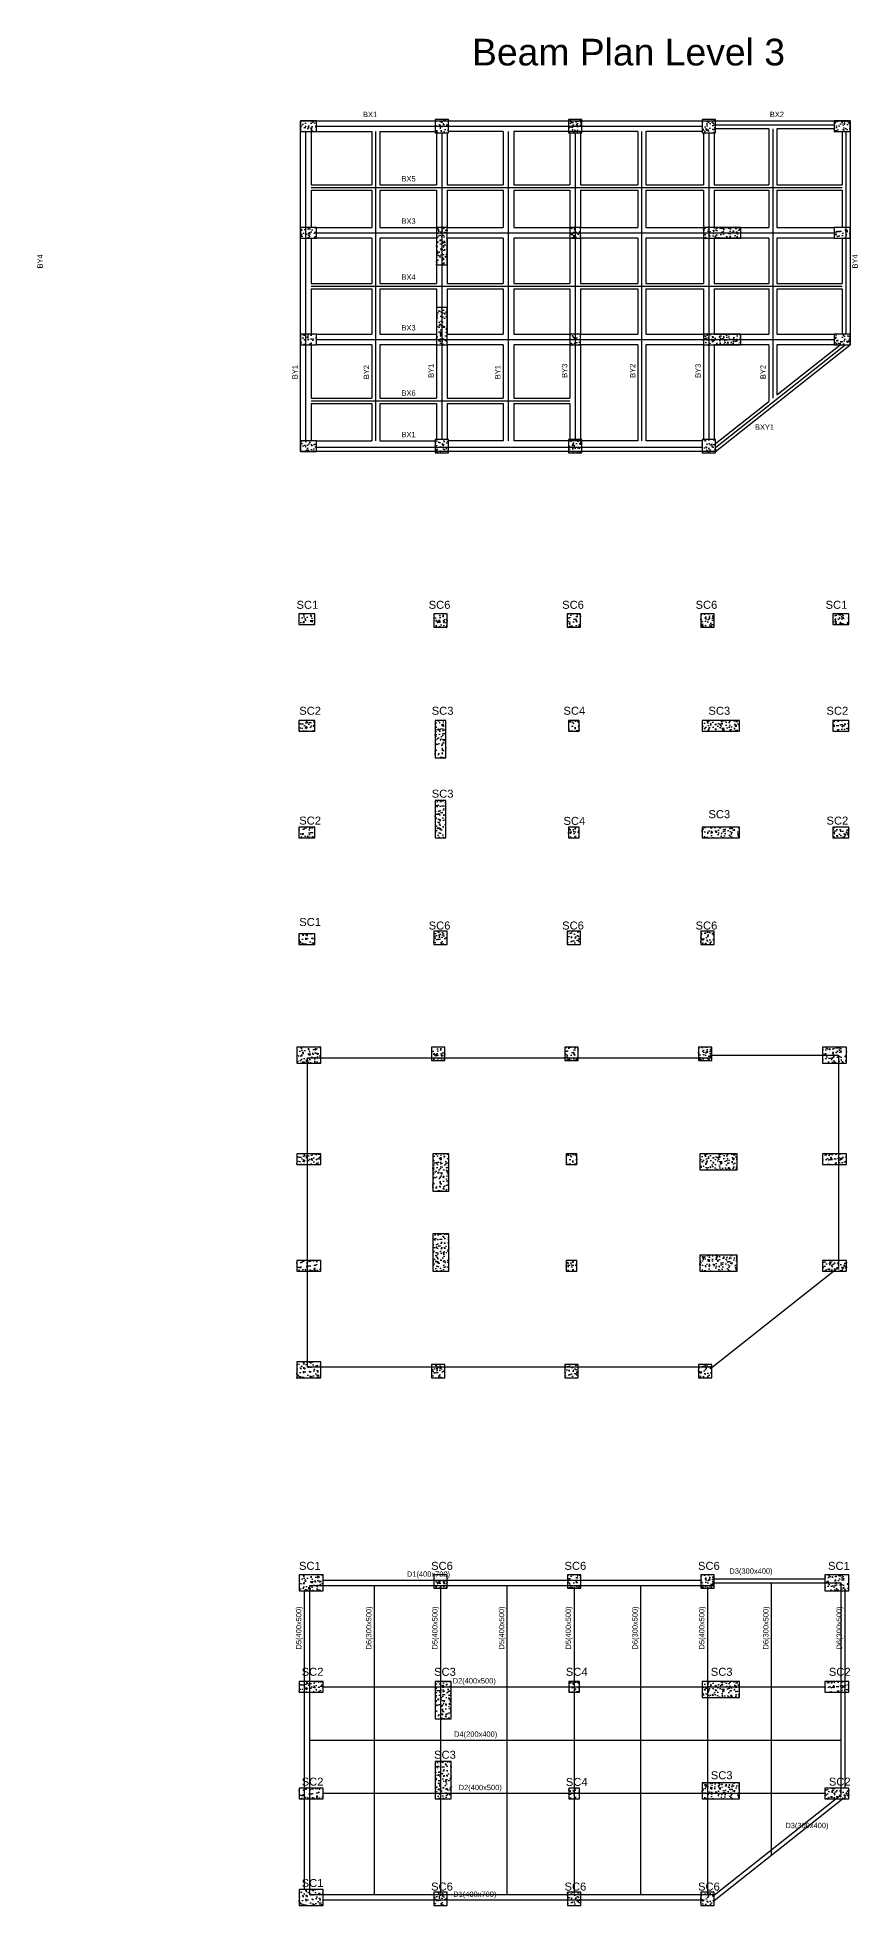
# Model space of a CAD drawing. Header units: millimetres. Extents: x -54801 to 153204, y -83013 to 16720.
# Drawn here: x 52678 to 83407, y -53320 to 16720 of the extents above; entities that cross this region are included whole.
import ezdxf

# ---------------------------------------------------------------- set-up
doc = ezdxf.new("R2010")
doc.units = ezdxf.units.MM
for name, color, linetype in [('BeamCenterLine', 6, 'Continuous'), ('Column', 1, 'Continuous'), ('Floor', 254, 'Continuous'), ('Text', 2, 'Continuous')]:
    doc.layers.add(name, color=color, linetype=linetype)
doc.styles.get("Standard").update_dxf_attribs({"font": 'arial.ttf'})
pattern_1 = [(50, (0, 0), (358.63, -31.376), [37.5, -412.5]), (355, (0, 0), (-69.3757, 376.096), [30, -330]), (100.4514, (29.9, -2.6), (289.2544, 344.72), [31.87, -350.571]), (46.1842, (0, 100), (533.621, -82.76), [56.25, -618.75]), (96.6356, (44.47, 93.1), (467.331, 487.059), [47.805, -525.857]), (351.1842, (0, 100), (467.331, 487.059), [45, -495]), (21, (50, 75), (298.4535, -201.3094), [37.5, -412.5]), (326, (50, 75), (121.6577, 362.575), [30, -330]), (71.4514, (74.87, 58.22), (420.111, 161.2656), [31.87, -350.571]), (37.5, (0, 0), (6.0799, 166.4469), [0, -326, 0, -335, 0, -331.25]), (7.5, (0, 0), (131.5348, 197.2059), [0, -191, 0, -318.5, 0, -126.25]), (327.5, (-111.5, 0), (266.9112, -11.2774), [0, -125, 0, -390, 0, -517.5]), (317.5, (-161.5, 0), (291.593, 50.0525), [0, -162.5, 0, -259, 0, -367.5])]
pattern_2 = [(50, (62478.42, -17291.28), (358.63, -31.376), [37.5, -412.5]), (355, (62478.42, -17291.28), (-69.3757, 376.096), [30, -330]), (100.4514, (62508.3, -17293.9), (289.2544, 344.72), [31.87, -350.571]), (46.1842, (62478.42, -17191.3), (533.621, -82.76), [56.25, -618.75]), (96.6356, (62522.9, -17198.2), (467.331, 487.059), [47.805, -525.857]), (351.1842, (62478.4, -17191.3), (467.331, 487.059), [45, -495]), (21, (62528.42, -17216.28), (298.4535, -201.3094), [37.5, -412.5]), (326, (62528.42, -17216.28), (121.6577, 362.575), [30, -330]), (71.4514, (62553.3, -17233.05), (420.111, 161.2656), [31.87, -350.571]), (37.5, (62478.42, -17291.28), (6.0799, 166.4469), [0, -326, 0, -335, 0, -331.25]), (7.5, (62478.42, -17291.28), (131.5348, 197.2059), [0, -191, 0, -318.5, 0, -126.25]), (327.5, (62366.92, -17291.28), (266.9112, -11.2774), [0, -125, 0, -390, 0, -517.5]), (317.5, (62316.92, -17291.28), (291.593, 50.0525), [0, -162.5, 0, -259, 0, -367.5])]
pattern_3 = [(50, (62478.42, -17341.28), (358.63, -31.376), [37.5, -412.5]), (355, (62478.42, -17341.28), (-69.376, 376.096), [30, -330]), (100.4514, (62508.3, -17343.9), (289.2544, 344.72), [31.87, -350.571]), (46.1842, (62478.42, -17241.3), (533.621, -82.76), [56.25, -618.75]), (96.6356, (62522.9, -17248.2), (467.331, 487.059), [47.805, -525.857]), (351.1842, (62478.4, -17241.3), (467.331, 487.06), [45, -495]), (21, (62528.42, -17266.28), (298.4535, -201.3094), [37.5, -412.5]), (326, (62528.42, -17266.28), (121.658, 362.575), [30, -330]), (71.4514, (62553.3, -17283.05), (420.111, 161.2656), [31.87, -350.571]), (37.5, (62478.42, -17341.28), (6.0799, 166.4469), [0, -326, 0, -335, 0, -331.25]), (7.5, (62478.42, -17341.28), (131.5348, 197.2059), [0, -191, 0, -318.5, 0, -126.25]), (327.5, (62366.92, -17341.28), (266.9112, -11.2774), [0, -125, 0, -390, 0, -517.5]), (317.5, (62316.92, -17341.28), (291.593, 50.0525), [0, -162.5, 0, -259, 0, -367.5])]
pattern_4 = [(50, (62478.42, -17241.28), (358.63, -31.376), [37.5, -412.5]), (355, (62478.42, -17241.28), (-69.376, 376.096), [30, -330]), (100.4514, (62508.3, -17243.9), (289.2544, 344.72), [31.87, -350.571]), (46.1842, (62478.42, -17141.3), (533.621, -82.76), [56.25, -618.75]), (96.6356, (62522.9, -17148.2), (467.331, 487.06), [47.805, -525.857]), (351.184, (62478.4, -17141.3), (467.33, 487.06), [45, -495]), (21, (62528.42, -17166.28), (298.4535, -201.3094), [37.5, -412.5]), (326, (62528.42, -17166.28), (121.658, 362.575), [30, -330]), (71.4514, (62553.3, -17183.05), (420.111, 161.2656), [31.87, -350.571]), (37.5, (62478.42, -17241.28), (6.0799, 166.4469), [0, -326, 0, -335, 0, -331.25]), (7.5, (62478.42, -17241.28), (131.5348, 197.2059), [0, -191, 0, -318.5, 0, -126.25]), (327.5, (62366.92, -17241.28), (266.9112, -11.2774), [0, -125, 0, -390, 0, -517.5]), (317.5, (62316.92, -17241.28), (291.593, 50.0525), [0, -162.5, 0, -259, 0, -367.5])]
pattern_5 = [(50, (62392.97, -33535.94), (358.63, -31.376), [37.5, -412.5]), (355, (62392.97, -33535.94), (-69.3757, 376.096), [30, -330]), (100.4514, (62422.85, -33538.56), (289.2544, 344.72), [31.87, -350.571]), (46.1842, (62392.97, -33435.94), (533.621, -82.76), [56.25, -618.75]), (96.6356, (62437.44, -33442.84), (467.331, 487.059), [47.805, -525.857]), (351.1842, (62392.97, -33435.94), (467.331, 487.059), [45, -495]), (21, (62442.97, -33460.94), (298.4535, -201.3094), [37.5, -412.5]), (326, (62442.97, -33460.94), (121.6577, 362.575), [30, -330]), (71.4514, (62467.84, -33477.72), (420.111, 161.2656), [31.87, -350.571]), (37.5, (62392.97, -33535.94), (6.0799, 166.4469), [0, -326, 0, -335, 0, -331.25]), (7.5, (62392.97, -33535.94), (131.5348, 197.2059), [0, -191, 0, -318.5, 0, -126.25]), (327.5, (62281.47, -33535.94), (266.9112, -11.2774), [0, -125, 0, -390, 0, -517.5]), (317.5, (62231.47, -33535.94), (291.593, 50.0525), [0, -162.5, 0, -259, 0, -367.5])]
pattern_6 = [(50, (62392.97, -33585.94), (358.63, -31.376), [37.5, -412.5]), (355, (62392.97, -33585.94), (-69.376, 376.096), [30, -330]), (100.4514, (62422.85, -33588.56), (289.2544, 344.72), [31.87, -350.571]), (46.1842, (62392.97, -33485.94), (533.621, -82.76), [56.25, -618.75]), (96.6356, (62437.44, -33492.84), (467.331, 487.059), [47.805, -525.857]), (351.1842, (62392.97, -33485.94), (467.331, 487.06), [45, -495]), (21, (62442.97, -33510.94), (298.4535, -201.3094), [37.5, -412.5]), (326, (62442.97, -33510.94), (121.658, 362.575), [30, -330]), (71.4514, (62467.84, -33527.72), (420.111, 161.2656), [31.87, -350.571]), (37.5, (62392.97, -33585.94), (6.0799, 166.4469), [0, -326, 0, -335, 0, -331.25]), (7.5, (62392.97, -33585.94), (131.5348, 197.2059), [0, -191, 0, -318.5, 0, -126.25]), (327.5, (62281.47, -33585.94), (266.9112, -11.2774), [0, -125, 0, -390, 0, -517.5]), (317.5, (62231.47, -33585.94), (291.593, 50.0525), [0, -162.5, 0, -259, 0, -367.5])]
pattern_7 = [(50, (62392.97, -33485.94), (358.63, -31.376), [37.5, -412.5]), (355, (62392.97, -33485.94), (-69.376, 376.096), [30, -330]), (100.4514, (62422.85, -33488.56), (289.2544, 344.72), [31.87, -350.571]), (46.1842, (62392.97, -33385.94), (533.621, -82.76), [56.25, -618.75]), (96.6356, (62437.44, -33392.84), (467.331, 487.06), [47.805, -525.857]), (351.184, (62392.97, -33385.94), (467.33, 487.06), [45, -495]), (21, (62442.97, -33410.94), (298.4535, -201.3094), [37.5, -412.5]), (326, (62442.97, -33410.94), (121.658, 362.575), [30, -330]), (71.4514, (62467.84, -33427.72), (420.111, 161.2656), [31.87, -350.571]), (37.5, (62392.97, -33485.94), (6.0799, 166.4469), [0, -326, 0, -335, 0, -331.25]), (7.5, (62392.97, -33485.94), (131.5348, 197.2059), [0, -191, 0, -318.5, 0, -126.25]), (327.5, (62281.47, -33485.94), (266.9112, -11.2774), [0, -125, 0, -390, 0, -517.5]), (317.5, (62231.47, -33485.94), (291.593, 50.0525), [0, -162.5, 0, -259, 0, -367.5])]
pattern_8 = [(50, (62483.27, -53320.3), (358.63, -31.376), [37.5, -412.5]), (355, (62483.27, -53320.3), (-69.3757, 376.096), [30, -330]), (100.4514, (62513.15, -53322.92), (289.2544, 344.72), [31.87, -350.571]), (46.1842, (62483.27, -53220.3), (533.621, -82.76), [56.25, -618.75]), (96.6356, (62527.73, -53227.2), (467.331, 487.059), [47.805, -525.857]), (351.1842, (62483.27, -53220.3), (467.331, 487.059), [45, -495]), (21, (62533.27, -53245.3), (298.4535, -201.3094), [37.5, -412.5]), (326, (62533.27, -53245.3), (121.6577, 362.575), [30, -330]), (71.4514, (62558.14, -53262.08), (420.111, 161.2656), [31.87, -350.571]), (37.5, (62483.27, -53320.3), (6.0799, 166.4469), [0, -326, 0, -335, 0, -331.25]), (7.5, (62483.27, -53320.3), (131.5348, 197.2059), [0, -191, 0, -318.5, 0, -126.25]), (327.5, (62371.77, -53320.3), (266.9112, -11.2774), [0, -125, 0, -390, 0, -517.5]), (317.5, (62321.77, -53320.3), (291.593, 50.0525), [0, -162.5, 0, -259, 0, -367.5])]
pattern_9 = [(50, (62483.27, -53370.3), (358.63, -31.376), [37.5, -412.5]), (355, (62483.27, -53370.3), (-69.376, 376.096), [30, -330]), (100.4514, (62513.15, -53372.92), (289.2544, 344.72), [31.87, -350.571]), (46.1842, (62483.27, -53270.3), (533.621, -82.76), [56.25, -618.75]), (96.6356, (62527.73, -53277.2), (467.331, 487.059), [47.805, -525.857]), (351.1842, (62483.27, -53270.3), (467.331, 487.06), [45, -495]), (21, (62533.27, -53295.3), (298.4535, -201.3094), [37.5, -412.5]), (326, (62533.27, -53295.3), (121.658, 362.575), [30, -330]), (71.4514, (62558.14, -53312.08), (420.111, 161.2656), [31.87, -350.571]), (37.5, (62483.27, -53370.3), (6.0799, 166.4469), [0, -326, 0, -335, 0, -331.25]), (7.5, (62483.27, -53370.3), (131.5348, 197.2059), [0, -191, 0, -318.5, 0, -126.25]), (327.5, (62371.77, -53370.3), (266.9112, -11.2774), [0, -125, 0, -390, 0, -517.5]), (317.5, (62321.77, -53370.3), (291.593, 50.0525), [0, -162.5, 0, -259, 0, -367.5])]
pattern_10 = [(50, (62483.27, -53270.3), (358.63, -31.376), [37.5, -412.5]), (355, (62483.27, -53270.3), (-69.376, 376.096), [30, -330]), (100.4514, (62513.15, -53272.92), (289.2544, 344.72), [31.87, -350.571]), (46.1842, (62483.27, -53170.3), (533.621, -82.76), [56.25, -618.75]), (96.6356, (62527.73, -53177.2), (467.331, 487.06), [47.805, -525.857]), (351.184, (62483.27, -53170.3), (467.33, 487.06), [45, -495]), (21, (62533.27, -53195.3), (298.4535, -201.3094), [37.5, -412.5]), (326, (62533.27, -53195.3), (121.658, 362.575), [30, -330]), (71.4514, (62558.14, -53212.08), (420.111, 161.2656), [31.87, -350.571]), (37.5, (62483.27, -53270.3), (6.0799, 166.4469), [0, -326, 0, -335, 0, -331.25]), (7.5, (62483.27, -53270.3), (131.5348, 197.2059), [0, -191, 0, -318.5, 0, -126.25]), (327.5, (62371.77, -53270.3), (266.9112, -11.2774), [0, -125, 0, -390, 0, -517.5]), (317.5, (62321.77, -53270.3), (291.593, 50.0525), [0, -162.5, 0, -259, 0, -367.5])]

# ---------------------------------------------------------------- blocks, each defined once
blk = doc.blocks.new('ColumnPlanLevel3')
at = {"layer": 'Column'}
h = blk.add_hatch(dxfattribs=at)
h.set_pattern_fill('AR-CONC', color=256, scale=50)
h.set_pattern_definition(pattern_1)
h.paths.add_polyline_path([(600, 12400), (0, 12400), (0, 12000), (600, 12000)])
h = blk.add_hatch(dxfattribs=at)
h.set_pattern_fill('AR-CONC', color=256, scale=50)
h.set_pattern_definition(pattern_1)
h.paths.add_polyline_path([(5550, 12450), (5050, 12450), (5050, 11950), (5550, 11950)])
h = blk.add_hatch(dxfattribs=at)
h.set_pattern_fill('AR-CONC', color=256, scale=50)
h.set_pattern_definition(pattern_1)
h.paths.add_polyline_path([(10550, 12450), (10050, 12450), (10050, 11950), (10550, 11950)])
h = blk.add_hatch(dxfattribs=at)
h.set_pattern_fill('AR-CONC', color=256, scale=50)
h.set_pattern_definition(pattern_1)
h.paths.add_polyline_path([(15550, 12450), (15050, 12450), (15050, 11950), (15550, 11950)])
h = blk.add_hatch(dxfattribs=at)
h.set_pattern_fill('AR-CONC', color=256, scale=50)
h.set_pattern_definition(pattern_1)
h.paths.add_polyline_path([(20600, 12400), (20000, 12400), (20000, 12000), (20600, 12000)])
h = blk.add_hatch(dxfattribs=at)
h.set_pattern_fill('AR-CONC', color=256, scale=50)
h.set_pattern_definition(pattern_1)
h.paths.add_polyline_path([(600, 8400), (0, 8400), (0, 8000), (600, 8000)])
h = blk.add_hatch(dxfattribs=at)
h.set_pattern_fill('AR-CONC', color=256, scale=50)
h.set_pattern_definition(pattern_1)
h.paths.add_polyline_path([(5500, 8400), (5100, 8400), (5100, 7000), (5500, 7000)])
h = blk.add_hatch(dxfattribs=at)
h.set_pattern_fill('AR-CONC', color=256, scale=50)
h.set_pattern_definition(pattern_1)
h.paths.add_polyline_path([(10500, 8400), (10100, 8400), (10100, 8000), (10500, 8000)])
h = blk.add_hatch(dxfattribs=at)
h.set_pattern_fill('AR-CONC', color=256, scale=50)
h.set_pattern_definition(pattern_1)
h.paths.add_polyline_path([(16500, 8400), (15100, 8400), (15100, 8000), (16500, 8000)])
h = blk.add_hatch(dxfattribs=at)
h.set_pattern_fill('AR-CONC', color=256, scale=50)
h.set_pattern_definition(pattern_1)
h.paths.add_polyline_path([(20600, 8400), (20000, 8400), (20000, 8000), (20600, 8000)])
h = blk.add_hatch(dxfattribs=at)
h.set_pattern_fill('AR-CONC', color=256, scale=50)
h.set_pattern_definition(pattern_1)
h.paths.add_polyline_path([(5500, 5400), (5100, 5400), (5100, 4000), (5500, 4000)])
h = blk.add_hatch(dxfattribs=at)
h.set_pattern_fill('AR-CONC', color=256, scale=50)
h.set_pattern_definition(pattern_1)
h.paths.add_polyline_path([(600, 4400), (0, 4400), (0, 4000), (600, 4000)])
h = blk.add_hatch(dxfattribs=at)
h.set_pattern_fill('AR-CONC', color=256, scale=50)
h.set_pattern_definition(pattern_1)
h.paths.add_polyline_path([(10500, 4400), (10100, 4400), (10100, 4000), (10500, 4000)])
h = blk.add_hatch(dxfattribs=at)
h.set_pattern_fill('AR-CONC', color=256, scale=50)
h.set_pattern_definition(pattern_1)
h.paths.add_polyline_path([(16500, 4400), (15100, 4400), (15100, 4000), (16500, 4000)])
h = blk.add_hatch(dxfattribs=at)
h.set_pattern_fill('AR-CONC', color=256, scale=50)
h.set_pattern_definition(pattern_1)
h.paths.add_polyline_path([(20600, 4400), (20000, 4400), (20000, 4000), (20600, 4000)])
h = blk.add_hatch(dxfattribs=at)
h.set_pattern_fill('AR-CONC', color=256, scale=50)
h.set_pattern_definition(pattern_1)
h.paths.add_polyline_path([(600, 400), (0, 400), (0, 0), (600, 0)])
h = blk.add_hatch(dxfattribs=at)
h.set_pattern_fill('AR-CONC', color=256, scale=50)
h.set_pattern_definition(pattern_1)
h.paths.add_polyline_path([(5550, 450), (5050, 450), (5050, -50), (5550, -50)])
h = blk.add_hatch(dxfattribs=at)
h.set_pattern_fill('AR-CONC', color=256, scale=50)
h.set_pattern_definition(pattern_1)
h.paths.add_polyline_path([(10550, 450), (10050, 450), (10050, -50), (10550, -50)])
h = blk.add_hatch(dxfattribs=at)
h.set_pattern_fill('AR-CONC', color=256, scale=50)
h.set_pattern_definition(pattern_1)
h.paths.add_polyline_path([(15550, 450), (15050, 450), (15050, -50), (15550, -50)])
for points in [[(0, 12000), (600, 12000), (600, 12400), (0, 12400)], [(5050, 11950), (5550, 11950), (5550, 12450), (5050, 12450)], [(10050, 11950), (10550, 11950), (10550, 12450), (10050, 12450)], [(15050, 11950), (15550, 11950), (15550, 12450), (15050, 12450)], [(20000, 12000), (20600, 12000), (20600, 12400), (20000, 12400)], [(0, 8000), (600, 8000), (600, 8400), (0, 8400)], [(5100, 7000), (5500, 7000), (5500, 8400), (5100, 8400)], [(10100, 8000), (10500, 8000), (10500, 8400), (10100, 8400)], [(15100, 8000), (16500, 8000), (16500, 8400), (15100, 8400)], [(20000, 8000), (20600, 8000), (20600, 8400), (20000, 8400)], [(5100, 4000), (5500, 4000), (5500, 5400), (5100, 5400)], [(0, 4000), (600, 4000), (600, 4400), (0, 4400)], [(10100, 4000), (10500, 4000), (10500, 4400), (10100, 4400)], [(15100, 4000), (16500, 4000), (16500, 4400), (15100, 4400)], [(20000, 4000), (20600, 4000), (20600, 4400), (20000, 4400)], [(0, 0), (600, 0), (600, 400), (0, 400)], [(5050, -50), (5550, -50), (5550, 450), (5050, 450)], [(10050, -50), (10550, -50), (10550, 450), (10050, 450)], [(15050, -50), (15550, -50), (15550, 450), (15050, 450)]]:
    blk.add_lwpolyline(points, close=True, dxfattribs=at)
blk = doc.blocks.new('BeamPlanLevel3')
at = {"layer": 'Floor'}
for p, q in [((0, 12400), (20600, 12400)), ((0, 0), (0, 12400)), ((400, 12000), (400, 10000)), ((600, 12000), (2675, 12000)), ((2675, 12000), (2675, 10000)), ((2975, 12000), (5050, 12000)), ((2975, 12000), (2975, 10000)), ((5100, 11950), (5100, 10000)), ((5500, 11950), (5500, 10000)), ((7600, 12000), (5550, 12000)), ((7600, 12000), (7600, 10000)), ((12650, 12000), (8000, 12000)), ((8000, 12000), (8000, 10000)), ((10100, 11950), (10100, 10000)), ((10500, 11950), (10500, 10000)), ((12650, 12000), (12650, 10000)), ((15050, 12000), (12950, 12000)), ((12950, 12000), (12950, 10000)), ((15100, 11950), (15100, 10000)), ((15500, 11950), (15500, 10000)), ((17550, 12100), (15550, 12100)), ((17550, 12100), (17550, 10000)), ((20000, 12100), (17850, 12100)), ((17850, 12100), (17850, 10000)), ((20300, 12000), (20300, 10000)), ((20600, 12400), (20600, 4000)), ((400, 10000), (2675, 10000)), ((2975, 10000), (5100, 10000)), ((5500, 10000), (7600, 10000)), ((8000, 10000), (10100, 10000)), ((10500, 10000), (12650, 10000)), ((12950, 10000), (15100, 10000)), ((15500, 10000), (17550, 10000)), ((17850, 10000), (20300, 10000)), ((400, 9800), (400, 8400)), ((400, 9800), (2675, 9800)), ((2675, 9800), (2675, 8400)), ((2975, 9800), (2975, 8400)), ((2975, 9800), (5100, 9800)), ((5100, 9800), (5100, 8400)), ((5500, 9800), (5500, 8400)), ((5500, 9800), (7600, 9800)), ((7600, 9800), (7600, 8400)), ((8000, 9800), (8000, 8400)), ((8000, 9800), (10100, 9800)), ((10100, 9800), (10100, 8400)), ((10500, 9800), (10500, 8400)), ((10500, 9800), (12650, 9800)), ((12650, 9800), (12650, 8400)), ((12950, 9800), (12950, 8400)), ((12950, 9800), (15100, 9800)), ((15100, 9800), (15100, 8400)), ((15500, 9800), (15500, 8400)), ((15500, 9800), (17550, 9800)), ((17550, 9800), (17550, 8400)), ((17850, 9800), (17850, 8400)), ((17850, 9800), (20300, 9800)), ((20300, 9800), (20300, 8400)), ((400, 8000), (400, 6300)), ((600, 8400), (2675, 8400)), ((2675, 8000), (600, 8000)), ((2675, 8000), (2675, 6300)), ((2975, 8400), (5100, 8400)), ((5100, 8000), (2975, 8000)), ((2975, 8000), (2975, 6300)), ((5100, 8000), (5100, 6300)), ((5500, 8400), (7600, 8400)), ((7600, 8000), (5500, 8000)), ((5500, 8000), (5500, 6300)), ((7600, 8000), (7600, 6300)), ((8000, 8400), (10100, 8400)), ((10100, 8000), (8000, 8000)), ((8000, 8000), (8000, 6300)), ((10100, 8000), (10100, 6300)), ((10500, 8400), (12650, 8400)), ((12650, 8000), (10500, 8000)), ((10500, 8000), (10500, 6300)), ((12650, 8000), (12650, 6300)), ((12950, 8400), (15100, 8400)), ((15100, 8000), (12950, 8000)), ((12950, 8000), (12950, 6300)), ((15100, 8000), (15100, 6300)), ((15500, 8400), (17550, 8400)), ((17550, 8000), (15500, 8000)), ((15500, 8000), (15500, 6300)), ((17550, 8000), (17550, 6300)), ((17850, 8400), (20000, 8400)), ((20000, 8000), (17850, 8000)), ((17850, 8000), (17850, 6300)), ((20300, 8000), (20300, 6300)), ((400, 6300), (2675, 6300)), ((400, 6100), (400, 4400)), ((400, 6100), (2675, 6100)), ((2675, 6100), (2675, 4400)), ((2975, 6300), (5100, 6300)), ((2975, 6100), (2975, 4400)), ((2975, 6100), (5100, 6100)), ((5100, 6100), (5100, 4400)), ((5500, 6300), (7600, 6300)), ((5500, 6100), (5500, 4400)), ((5500, 6100), (7600, 6100)), ((7600, 6100), (7600, 4400)), ((8000, 6300), (10100, 6300)), ((8000, 6100), (8000, 4400)), ((8000, 6100), (10100, 6100)), ((10100, 6100), (10100, 4400)), ((10500, 6300), (12650, 6300)), ((10500, 6100), (10500, 4400)), ((10500, 6100), (12650, 6100)), ((12650, 6100), (12650, 4400)), ((12950, 6300), (15100, 6300)), ((12950, 6100), (12950, 4400)), ((12950, 6100), (15100, 6100)), ((15100, 6100), (15100, 4400)), ((15500, 6300), (17550, 6300)), ((15500, 6100), (15500, 4400)), ((15500, 6100), (17550, 6100)), ((17550, 6100), (17550, 4400)), ((17850, 6300), (20300, 6300)), ((17850, 6100), (17850, 4400)), ((17850, 6100), (20300, 6100)), ((20300, 6100), (20300, 4400)), ((600, 4400), (2675, 4400)), ((2975, 4400), (5100, 4400)), ((5500, 4400), (7600, 4400)), ((8000, 4400), (10100, 4400)), ((10500, 4400), (12650, 4400)), ((12950, 4400), (15100, 4400)), ((15500, 4400), (17550, 4400)), ((17850, 4400), (20000, 4400)), ((400, 4000), (400, 2000)), ((2675, 4000), (600, 4000)), ((2675, 4000), (2675, 2000)), ((5100, 4000), (2975, 4000)), ((2975, 4000), (2975, 2000)), ((5100, 4000), (5100, 2000)), ((7600, 4000), (5500, 4000)), ((5500, 4000), (5500, 2000)), ((7600, 4000), (7600, 2000)), ((10100, 4000), (8000, 4000)), ((8000, 4000), (8000, 2000)), ((10100, 4000), (10100, 2000)), ((12650, 4000), (10500, 4000)), ((10500, 4000), (10500, 450)), ((12650, 4000), (12650, 400)), ((15100, 4000), (12950, 4000)), ((12950, 4000), (12950, 400)), ((15100, 4000), (15100, 450)), ((17550, 4000), (15500, 4000)), ((15500, 4000), (15500, 450)), ((15550, 0), (20600, 4000)), ((17550, 4000), (17550, 1884)), ((20000, 4000), (17850, 4000)), ((17850, 4000), (17850, 2122)), ((17850, 2122), (20221, 4000)), ((400, 2000), (2675, 2000)), ((400, 1800), (400, 400)), ((400, 1800), (2675, 1800)), ((2675, 1800), (2675, 400)), ((2975, 2000), (5100, 2000)), ((2975, 1800), (2975, 400)), ((2975, 1800), (5100, 1800)), ((5100, 1800), (5100, 450)), ((5500, 2000), (7600, 2000)), ((5500, 1800), (5500, 450)), ((5500, 1800), (7600, 1800)), ((7600, 1800), (7600, 400)), ((8000, 2000), (10100, 2000)), ((8000, 1800), (8000, 400)), ((8000, 1800), (10100, 1800)), ((10100, 1800), (10100, 450)), ((15550, 300), (17550, 1884)), ((15550, 0), (0, 0)), ((600, 400), (2675, 400)), ((2975, 400), (5050, 400)), ((7600, 400), (5550, 400)), ((12650, 400), (8000, 400)), ((15050, 400), (12950, 400))]:
    blk.add_line(p, q, dxfattribs=at)

msp = doc.modelspace()

# ---------------------------------------------------------------- hatches: boundary and pattern name
at = {"layer": 'Column'}
h = msp.add_hatch(dxfattribs=at)
h.set_pattern_fill('AR-CONC', color=256, scale=50)
h.set_pattern_definition(pattern_2)
h.paths.add_polyline_path([(63078, -4891), (62478, -4891), (62478, -5291), (63078, -5291)])
h = msp.add_hatch(dxfattribs=at)
h.set_pattern_fill('AR-CONC', color=256, scale=50)
h.set_pattern_definition(pattern_3)
h.paths.add_polyline_path([(68028, -4891), (67528, -4891), (67528, -5391), (68028, -5391)])
h = msp.add_hatch(dxfattribs=at)
h.set_pattern_fill('AR-CONC', color=256, scale=50)
h.set_pattern_definition(pattern_3)
h.paths.add_polyline_path([(73028, -4891), (72528, -4891), (72528, -5391), (73028, -5391)])
h = msp.add_hatch(dxfattribs=at)
h.set_pattern_fill('AR-CONC', color=256, scale=50)
h.set_pattern_definition(pattern_3)
h.paths.add_polyline_path([(77528, -5391), (78028, -5391), (78028, -4891), (77528, -4891)])
h = msp.add_hatch(dxfattribs=at)
h.set_pattern_fill('AR-CONC', color=256, scale=50)
h.set_pattern_definition(pattern_2)
h.paths.add_polyline_path([(83078, -4891), (82478, -4891), (82478, -5291), (83078, -5291)])
h = msp.add_hatch(dxfattribs=at)
h.set_pattern_fill('AR-CONC', color=256, scale=50)
h.set_pattern_definition(pattern_2)
h.paths.add_polyline_path([(63078, -8891), (62478, -8891), (62478, -9291), (63078, -9291)])
h = msp.add_hatch(dxfattribs=at)
h.set_pattern_fill('AR-CONC', color=256, scale=50)
h.set_pattern_definition(pattern_2)
h.paths.add_polyline_path([(67978, -8891), (67578, -8891), (67578, -10291), (67978, -10291)])
h = msp.add_hatch(dxfattribs=at)
h.set_pattern_fill('AR-CONC', color=256, scale=50)
h.set_pattern_definition(pattern_2)
h.paths.add_polyline_path([(72978, -8891), (72578, -8891), (72578, -9291), (72978, -9291)])
h = msp.add_hatch(dxfattribs=at)
h.set_pattern_fill('AR-CONC', color=256, scale=50)
h.set_pattern_definition(pattern_2)
h.paths.add_polyline_path([(78978, -8891), (77578, -8891), (77578, -9291), (78978, -9291)])
h = msp.add_hatch(dxfattribs=at)
h.set_pattern_fill('AR-CONC', color=256, scale=50)
h.set_pattern_definition(pattern_2)
h.paths.add_polyline_path([(83078, -8891), (82478, -8891), (82478, -9291), (83078, -9291)])
h = msp.add_hatch(dxfattribs=at)
h.set_pattern_fill('AR-CONC', color=256, scale=50)
h.set_pattern_definition(pattern_2)
h.paths.add_polyline_path([(67978, -11891), (67578, -11891), (67578, -13291), (67978, -13291)])
h = msp.add_hatch(dxfattribs=at)
h.set_pattern_fill('AR-CONC', color=256, scale=50)
h.set_pattern_definition(pattern_2)
h.paths.add_polyline_path([(63078, -12891), (62478, -12891), (62478, -13291), (63078, -13291)])
h = msp.add_hatch(dxfattribs=at)
h.set_pattern_fill('AR-CONC', color=256, scale=50)
h.set_pattern_definition(pattern_2)
h.paths.add_polyline_path([(72978, -12891), (72578, -12891), (72578, -13291), (72978, -13291)])
h = msp.add_hatch(dxfattribs=at)
h.set_pattern_fill('AR-CONC', color=256, scale=50)
h.set_pattern_definition(pattern_2)
h.paths.add_polyline_path([(78978, -12891), (77578, -12891), (77578, -13291), (78978, -13291)])
h = msp.add_hatch(dxfattribs=at)
h.set_pattern_fill('AR-CONC', color=256, scale=50)
h.set_pattern_definition(pattern_2)
h.paths.add_polyline_path([(83078, -12891), (82478, -12891), (82478, -13291), (83078, -13291)])
h = msp.add_hatch(dxfattribs=at)
h.set_pattern_fill('AR-CONC', color=256, scale=50)
h.set_pattern_definition(pattern_4)
h.paths.add_polyline_path([(67528, -17291), (68028, -17291), (68028, -16791), (67528, -16791)])
h = msp.add_hatch(dxfattribs=at)
h.set_pattern_fill('AR-CONC', color=256, scale=50)
h.set_pattern_definition(pattern_4)
h.paths.add_polyline_path([(72528, -17291), (73028, -17291), (73028, -16791), (72528, -16791)])
h = msp.add_hatch(dxfattribs=at)
h.set_pattern_fill('AR-CONC', color=256, scale=50)
h.set_pattern_definition(pattern_4)
h.paths.add_polyline_path([(77528, -17291), (78028, -17291), (78028, -16791), (77528, -16791)])
h = msp.add_hatch(dxfattribs=at)
h.set_pattern_fill('AR-CONC', color=256, scale=50)
h.set_pattern_definition(pattern_2)
h.paths.add_polyline_path([(63078, -16891), (62478, -16891), (62478, -17291), (63078, -17291)])
h = msp.add_hatch(dxfattribs=at)
h.set_pattern_fill('AR-CONC', color=256, scale=50)
h.set_pattern_definition(pattern_5)
h.paths.add_polyline_path([(63293, -21136), (62393, -21136), (62393, -21736), (63293, -21736)])
h = msp.add_hatch(dxfattribs=at)
h.set_pattern_fill('AR-CONC', color=256, scale=50)
h.set_pattern_definition(pattern_6)
h.paths.add_polyline_path([(67443, -21136), (67443, -21636), (67943, -21636), (67943, -21136)])
h = msp.add_hatch(dxfattribs=at)
h.set_pattern_fill('AR-CONC', color=256, scale=50)
h.set_pattern_definition(pattern_6)
h.paths.add_polyline_path([(72943, -21636), (72943, -21136), (72443, -21136), (72443, -21636)])
h = msp.add_hatch(dxfattribs=at)
h.set_pattern_fill('AR-CONC', color=256, scale=50)
h.set_pattern_definition(pattern_6)
h.paths.add_polyline_path([(77943, -21136), (77443, -21136), (77443, -21636), (77943, -21636)])
h = msp.add_hatch(dxfattribs=at)
h.set_pattern_fill('AR-CONC', color=256, scale=50)
h.set_pattern_definition(pattern_5)
h.paths.add_polyline_path([(82993, -21136), (82093, -21136), (82093, -21736), (82993, -21736)])
h = msp.add_hatch(dxfattribs=at)
h.set_pattern_fill('AR-CONC', color=256, scale=50)
h.set_pattern_definition(pattern_5)
h.paths.add_polyline_path([(63293, -25136), (62393, -25136), (62393, -25536), (63293, -25536)])
h = msp.add_hatch(dxfattribs=at)
h.set_pattern_fill('AR-CONC', color=256, scale=50)
h.set_pattern_definition(pattern_5)
h.paths.add_polyline_path([(68093, -25136), (67493, -25136), (67493, -26536), (68093, -26536)])
h = msp.add_hatch(dxfattribs=at)
h.set_pattern_fill('AR-CONC', color=256, scale=50)
h.set_pattern_definition(pattern_5)
h.paths.add_polyline_path([(72893, -25136), (72493, -25136), (72493, -25536), (72893, -25536)])
h = msp.add_hatch(dxfattribs=at)
h.set_pattern_fill('AR-CONC', color=256, scale=50)
h.set_pattern_definition(pattern_5)
h.paths.add_polyline_path([(78893, -25136), (77493, -25136), (77493, -25736), (78893, -25736)])
h = msp.add_hatch(dxfattribs=at)
h.set_pattern_fill('AR-CONC', color=256, scale=50)
h.set_pattern_definition(pattern_5)
h.paths.add_polyline_path([(82993, -25136), (82093, -25136), (82093, -25536), (82993, -25536)])
h = msp.add_hatch(dxfattribs=at)
h.set_pattern_fill('AR-CONC', color=256, scale=50)
h.set_pattern_definition(pattern_5)
h.paths.add_polyline_path([(68093, -28136), (67493, -28136), (67493, -29536), (68093, -29536)])
h = msp.add_hatch(dxfattribs=at)
h.set_pattern_fill('AR-CONC', color=256, scale=50)
h.set_pattern_definition(pattern_5)
h.paths.add_polyline_path([(63293, -29136), (62393, -29136), (62393, -29536), (63293, -29536)])
h = msp.add_hatch(dxfattribs=at)
h.set_pattern_fill('AR-CONC', color=256, scale=50)
h.set_pattern_definition(pattern_5)
h.paths.add_polyline_path([(72893, -29136), (72493, -29136), (72493, -29536), (72893, -29536)])
h = msp.add_hatch(dxfattribs=at)
h.set_pattern_fill('AR-CONC', color=256, scale=50)
h.set_pattern_definition(pattern_5)
h.paths.add_polyline_path([(78893, -28936), (77493, -28936), (77493, -29536), (78893, -29536)])
h = msp.add_hatch(dxfattribs=at)
h.set_pattern_fill('AR-CONC', color=256, scale=50)
h.set_pattern_definition(pattern_5)
h.paths.add_polyline_path([(82993, -29136), (82093, -29136), (82093, -29536), (82993, -29536)])
h = msp.add_hatch(dxfattribs=at)
h.set_pattern_fill('AR-CONC', color=256, scale=50)
h.set_pattern_definition(pattern_5)
h.paths.add_polyline_path([(63293, -32936), (62393, -32936), (62393, -33536), (63293, -33536)])
h = msp.add_hatch(dxfattribs=at)
h.set_pattern_fill('AR-CONC', color=256, scale=50)
h.set_pattern_definition(pattern_7)
h.paths.add_polyline_path([(67443, -33536), (67943, -33536), (67943, -33036), (67443, -33036)])
h = msp.add_hatch(dxfattribs=at)
h.set_pattern_fill('AR-CONC', color=256, scale=50)
h.set_pattern_definition(pattern_7)
h.paths.add_polyline_path([(72943, -33036), (72443, -33036), (72443, -33536), (72943, -33536)])
h = msp.add_hatch(dxfattribs=at)
h.set_pattern_fill('AR-CONC', color=256, scale=50)
h.set_pattern_definition(pattern_7)
h.paths.add_polyline_path([(77943, -33536), (77943, -33036), (77443, -33036), (77443, -33536)])
h = msp.add_hatch(dxfattribs=at)
h.set_pattern_fill('AR-CONC', color=256, scale=50)
h.set_pattern_definition(pattern_8)
h.paths.add_polyline_path([(63383, -41520), (63383, -40920), (62483, -40920), (62483, -41520)])
h = msp.add_hatch(dxfattribs=at)
h.set_pattern_fill('AR-CONC', color=256, scale=50)
h.set_pattern_definition(pattern_9)
h.paths.add_polyline_path([(67533, -40920), (67533, -41420), (68033, -41420), (68033, -40920)])
h = msp.add_hatch(dxfattribs=at)
h.set_pattern_fill('AR-CONC', color=256, scale=50)
h.set_pattern_definition(pattern_9)
h.paths.add_polyline_path([(73033, -41420), (73033, -40920), (72533, -40920), (72533, -41420)])
h = msp.add_hatch(dxfattribs=at)
h.set_pattern_fill('AR-CONC', color=256, scale=50)
h.set_pattern_definition(pattern_9)
h.paths.add_polyline_path([(78033, -40920), (77533, -40920), (77533, -41420), (78033, -41420)])
h = msp.add_hatch(dxfattribs=at)
h.set_pattern_fill('AR-CONC', color=256, scale=50)
h.set_pattern_definition(pattern_8)
h.paths.add_polyline_path([(82183, -40920), (82183, -41520), (83083, -41520), (83083, -40920)])
h = msp.add_hatch(dxfattribs=at)
h.set_pattern_fill('AR-CONC', color=256, scale=50)
h.set_pattern_definition(pattern_8)
h.paths.add_polyline_path([(63383, -45320), (63383, -44920), (62483, -44920), (62483, -45320)])
h = msp.add_hatch(dxfattribs=at)
h.set_pattern_fill('AR-CONC', color=256, scale=50)
h.set_pattern_definition(pattern_8)
h.paths.add_polyline_path([(67583, -46320), (68183, -46320), (68183, -44920), (67583, -44920)])
h = msp.add_hatch(dxfattribs=at)
h.set_pattern_fill('AR-CONC', color=256, scale=50)
h.set_pattern_definition(pattern_8)
h.paths.add_polyline_path([(72583, -45320), (72983, -45320), (72983, -44920), (72583, -44920)])
h = msp.add_hatch(dxfattribs=at)
h.set_pattern_fill('AR-CONC', color=256, scale=50)
h.set_pattern_definition(pattern_8)
h.paths.add_polyline_path([(77583, -44920), (77583, -45520), (78983, -45520), (78983, -44920)])
h = msp.add_hatch(dxfattribs=at)
h.set_pattern_fill('AR-CONC', color=256, scale=50)
h.set_pattern_definition(pattern_8)
h.paths.add_polyline_path([(82183, -44920), (82183, -45320), (83083, -45320), (83083, -44920)])
h = msp.add_hatch(dxfattribs=at)
h.set_pattern_fill('AR-CONC', color=256, scale=50)
h.set_pattern_definition(pattern_8)
h.paths.add_polyline_path([(68183, -47920), (67583, -47920), (67583, -49320), (68183, -49320)])
h = msp.add_hatch(dxfattribs=at)
h.set_pattern_fill('AR-CONC', color=256, scale=50)
h.set_pattern_definition(pattern_8)
h.paths.add_polyline_path([(62483, -48920), (62483, -49320), (63383, -49320), (63383, -48920)])
h = msp.add_hatch(dxfattribs=at)
h.set_pattern_fill('AR-CONC', color=256, scale=50)
h.set_pattern_definition(pattern_8)
h.paths.add_polyline_path([(72983, -48920), (72583, -48920), (72583, -49320), (72983, -49320)])
h = msp.add_hatch(dxfattribs=at)
h.set_pattern_fill('AR-CONC', color=256, scale=50)
h.set_pattern_definition(pattern_8)
h.paths.add_polyline_path([(78983, -49320), (78983, -48720), (77583, -48720), (77583, -49320)])
h = msp.add_hatch(dxfattribs=at)
h.set_pattern_fill('AR-CONC', color=256, scale=50)
h.set_pattern_definition(pattern_8)
h.paths.add_polyline_path([(83083, -49320), (83083, -48920), (82183, -48920), (82183, -49320)])
h = msp.add_hatch(dxfattribs=at)
h.set_pattern_fill('AR-CONC', color=256, scale=50)
h.set_pattern_definition(pattern_8)
h.paths.add_polyline_path([(63383, -53320), (63383, -52720), (62483, -52720), (62483, -53320)])
h = msp.add_hatch(dxfattribs=at)
h.set_pattern_fill('AR-CONC', color=256, scale=50)
h.set_pattern_definition(pattern_10)
h.paths.add_polyline_path([(67533, -53320), (68033, -53320), (68033, -52820), (67533, -52820)])
h = msp.add_hatch(dxfattribs=at)
h.set_pattern_fill('AR-CONC', color=256, scale=50)
h.set_pattern_definition(pattern_10)
h.paths.add_polyline_path([(73033, -52820), (72533, -52820), (72533, -53320), (73033, -53320)])
h = msp.add_hatch(dxfattribs=at)
h.set_pattern_fill('AR-CONC', color=256, scale=50)
h.set_pattern_definition(pattern_10)
h.paths.add_polyline_path([(78033, -53320), (78033, -52820), (77533, -52820), (77533, -53320)])

# ---------------------------------------------------------------- linework, layer by layer
at = {"layer": 'BeamCenterLine'}
for p, q in [((63129, 13391), (77579, 13391)), ((78079, 13441), (82529, 13441)), ((62729, 1591), (62729, 13191)), ((65354, 1591), (65354, 13191)), ((67829, 13141), (67829, 1641)), ((70329, 1591), (70329, 13191)), ((72829, 13141), (72829, 1641)), ((75329, 1591), (75329, 13191)), ((77829, 13141), (77829, 1641)), ((80229, 13291), (80229, 3194)), ((82979, 5591), (82979, 13191)), ((62929, 11091), (82829, 11091)), ((63129, 9391), (82529, 9391)), ((62929, 7391), (82829, 7391)), ((63129, 5391), (82529, 5391)), ((78079, 1341), (82940, 5191)), ((62929, 3091), (72629, 3091)), ((77579, 1341), (63129, 1341)), ((63383, -41120), (77533, -41120)), ((65308, -52920), (65308, -41320)), ((70283, -52920), (70283, -41320)), ((75283, -52920), (75283, -41320)), ((78033, -41070), (82183, -41070)), ((80183, -51426), (80183, -41220)), ((62683, -52720), (62683, -41520)), ((67783, -41370), (67783, -52870)), ((72783, -41370), (72783, -52870)), ((77783, -41370), (77783, -52870)), ((82933, -41520), (82933, -48920)), ((63383, -45120), (82183, -45120)), ((62883, -47120), (82783, -47120)), ((82183, -49120), (63383, -49120)), ((78033, -53129), (82842, -49320)), ((77533, -53120), (63383, -53120))]:
    msp.add_line(p, q, dxfattribs=at)
at = {"layer": 'Column'}
for points in [[(62478, -5291), (63078, -5291), (63078, -4891), (62478, -4891)], [(67528, -5391), (68028, -5391), (68028, -4891), (67528, -4891)], [(72528, -5391), (73028, -5391), (73028, -4891), (72528, -4891)], [(77528, -5391), (78028, -5391), (78028, -4891), (77528, -4891)], [(82478, -5291), (83078, -5291), (83078, -4891), (82478, -4891)], [(62478, -9291), (63078, -9291), (63078, -8891), (62478, -8891)], [(67578, -10291), (67978, -10291), (67978, -8891), (67578, -8891)], [(72578, -9291), (72978, -9291), (72978, -8891), (72578, -8891)], [(77578, -9291), (78978, -9291), (78978, -8891), (77578, -8891)], [(82478, -9291), (83078, -9291), (83078, -8891), (82478, -8891)], [(67578, -13291), (67978, -13291), (67978, -11891), (67578, -11891)], [(62478, -13291), (63078, -13291), (63078, -12891), (62478, -12891)], [(72578, -13291), (72978, -13291), (72978, -12891), (72578, -12891)], [(77578, -13291), (78978, -13291), (78978, -12891), (77578, -12891)], [(82478, -13291), (83078, -13291), (83078, -12891), (82478, -12891)], [(67528, -17291), (68028, -17291), (68028, -16791), (67528, -16791)], [(72528, -17291), (73028, -17291), (73028, -16791), (72528, -16791)], [(77528, -17291), (78028, -17291), (78028, -16791), (77528, -16791)], [(62478, -17291), (63078, -17291), (63078, -16891), (62478, -16891)], [(62393, -21736), (63293, -21736), (63293, -21136), (62393, -21136)], [(67443, -21636), (67943, -21636), (67943, -21136), (67443, -21136)], [(72443, -21636), (72943, -21636), (72943, -21136), (72443, -21136)], [(77443, -21636), (77943, -21636), (77943, -21136), (77443, -21136)], [(82093, -21736), (82993, -21736), (82993, -21136), (82093, -21136)], [(62393, -25536), (63293, -25536), (63293, -25136), (62393, -25136)], [(67493, -26536), (68093, -26536), (68093, -25136), (67493, -25136)], [(72493, -25536), (72893, -25536), (72893, -25136), (72493, -25136)], [(77493, -25736), (78893, -25736), (78893, -25136), (77493, -25136)], [(82093, -25536), (82993, -25536), (82993, -25136), (82093, -25136)], [(67493, -29536), (68093, -29536), (68093, -28136), (67493, -28136)], [(62393, -29536), (63293, -29536), (63293, -29136), (62393, -29136)], [(72493, -29536), (72893, -29536), (72893, -29136), (72493, -29136)], [(77493, -29536), (78893, -29536), (78893, -28936), (77493, -28936)], [(82093, -29536), (82993, -29536), (82993, -29136), (82093, -29136)], [(62393, -33536), (63293, -33536), (63293, -32936), (62393, -32936)], [(67443, -33536), (67943, -33536), (67943, -33036), (67443, -33036)], [(72443, -33536), (72943, -33536), (72943, -33036), (72443, -33036)], [(77443, -33536), (77943, -33536), (77943, -33036), (77443, -33036)], [(62483, -41520), (63383, -41520), (63383, -40920), (62483, -40920)], [(67533, -41420), (68033, -41420), (68033, -40920), (67533, -40920)], [(72533, -41420), (73033, -41420), (73033, -40920), (72533, -40920)], [(77533, -41420), (78033, -41420), (78033, -40920), (77533, -40920)], [(82183, -41520), (83083, -41520), (83083, -40920), (82183, -40920)], [(62483, -45320), (63383, -45320), (63383, -44920), (62483, -44920)], [(67583, -46320), (68183, -46320), (68183, -44920), (67583, -44920)], [(72583, -45320), (72983, -45320), (72983, -44920), (72583, -44920)], [(77583, -45520), (78983, -45520), (78983, -44920), (77583, -44920)], [(82183, -45320), (83083, -45320), (83083, -44920), (82183, -44920)], [(67583, -49320), (68183, -49320), (68183, -47920), (67583, -47920)], [(62483, -49320), (63383, -49320), (63383, -48920), (62483, -48920)], [(72583, -49320), (72983, -49320), (72983, -48920), (72583, -48920)], [(77583, -49320), (78983, -49320), (78983, -48720), (77583, -48720)], [(82183, -49320), (83083, -49320), (83083, -48920), (82183, -48920)], [(62483, -53320), (63383, -53320), (63383, -52720), (62483, -52720)], [(67533, -53320), (68033, -53320), (68033, -52820), (67533, -52820)], [(72533, -53320), (73033, -53320), (73033, -52820), (72533, -52820)], [(77533, -53320), (78033, -53320), (78033, -52820), (77533, -52820)]]:
    msp.add_lwpolyline(points, close=True, dxfattribs=at)
at = {"layer": 'Floor'}
for points in [[(77893, -33193), (77893, -33193), (77893, -33136), (62793, -33136), (62793, -21536), (77893, -21536), (77893, -21436), (82693, -21436), (82693, -21536), (82693, -29391)], [(77983, -52977), (77983, -52977), (77983, -52920), (62883, -52920), (62883, -41320), (77983, -41320), (77983, -41220), (82783, -41220), (82783, -41320), (82783, -49175)]]:
    msp.add_lwpolyline(points, close=True, dxfattribs=at)

# ---------------------------------------------------------------- block references
at = {"layer": 'Column'}
msp.add_blockref('ColumnPlanLevel3', (62529, 1191), dxfattribs=at)
at = {"layer": 'Floor'}
msp.add_blockref('BeamPlanLevel3', (62529, 1191), dxfattribs=at)

# ---------------------------------------------------------------- texts
at = {"layer": 'BeamCenterLine'}
for s, p in [('D1(400x700)', (66522, -40991)), ('D3(300x400) ', (78605, -40877)), ('D2(400x500)', (68237, -44991)), ('D4(200x400) ', (68291, -46991)), ('D2(400x500) ', (68461, -48991)), ('D3(300x400) ', (80701, -50416)), ('D1(400x700)', (68258, -52991))]:
    msp.add_text(s, height=200, dxfattribs=at).set_placement(p)
for s, p in [('D5(400x500)', (62567, -43717)), ('D6(300x500) ', (65192, -43717)), ('D5(400x500) ', (67667, -43717)), ('D5(400x500) ', (70167, -43717)), ('D5(400x500) ', (72667, -43717)), ('D6(300x500) ', (75167, -43717)), ('D5(400x500) ', (77667, -43717)), ('D6(300x500) ', (80067, -43717)), ('D6(300x500) ', (82817, -43717))]:
    msp.add_text(s, height=200, rotation=90, dxfattribs=at).set_placement(p)
at = {"layer": 'Column'}
for s, p in [('SC1', (62386, -4703)), ('SC6', (67336, -4703)), ('SC6', (72336, -4703)), ('SC6', (77336, -4703)), ('SC1', (82207, -4703)), ('SC2', (62488, -8675)), ('SC3', (67450, -8675)), ('SC4', (72387, -8675)), ('SC3', (77817, -8675)), ('SC2', (82240, -8675)), ('SC3', (67450, -11784)), ('SC2', (62488, -12793)), ('SC4', (72387, -12804)), ('SC3', (77817, -12553)), ('SC2', (82240, -12793)), ('SC1', (62488, -16594)), ('SC6', (67336, -16727)), ('SC6', (72336, -16727)), ('SC6', (77336, -16727)), ('SC1', (62477, -40732)), ('SC6', (67427, -40732)), ('SC6', (72427, -40732)), ('SC6', (77427, -40732)), ('SC1', (82298, -40732)), ('SC2', (62579, -44704)), ('SC3', (67540, -44704)), ('SC4', (72477, -44704)), ('SC3', (77907, -44704)), ('SC2', (82330, -44704)), ('SC3', (67540, -47813)), ('SC3', (77907, -48582)), ('SC2', (62579, -48822)), ('SC4', (72477, -48833)), ('SC2', (82330, -48822)), ('SC1', (62578, -52623)), ('SC6', (67427, -52756)), ('SC6', (72427, -52756)), ('SC6', (77427, -52756))]:
    msp.add_text(s, height=300, dxfattribs=at).set_placement(p)
at = {"layer": 'Text', "attachment_point": 1}
for s, width, insert, char_height in [('Beam Plan Level 3', 11838.08, (68961, 16667), 1000), ('BX1', 858.13, (64878, 13931), 200), ('BX2', 858.13, (80120, 13931), 200), ('BX5', 858.13, (66319, 11519), 200), ('BX3', 858.13, (66319, 9931), 200), ('BX4', 858.13, (66319, 7831), 200), ('BX3', 858.13, (66319, 5931), 200), ('BX6', 858.13, (66319, 3488), 200), ('BXY1', 858.13, (79562, 2208), 200), ('BX1', 858.13, (66319, 1931), 200)]:
    msp.add_mtext_dynamic_manual_height_columns(s, width=width, gutter_width=3245, heights=[0], dxfattribs=dict(at, insert=insert, char_height=char_height))
at = {"layer": 'Text', "char_height": 200, "attachment_point": 1, "rotation": 90}
for s, insert in [('BY4', (52678, 8056)), ('BY4', (83207, 8056)), ('BY1', (62227, 3906)), ('BY2', (64902, 3906)), ('BY1', (67327, 3956)), ('BY1', (69827, 3906)), ('BY3', (72327, 3956)), ('BY2', (74877, 3956)), ('BY3', (77327, 3956)), ('BY2', (79763, 3908))]:
    msp.add_mtext_dynamic_manual_height_columns(s, width=858.13, gutter_width=3245, heights=[0], dxfattribs=dict(at, insert=insert))

doc.saveas('drawing.dxf')
